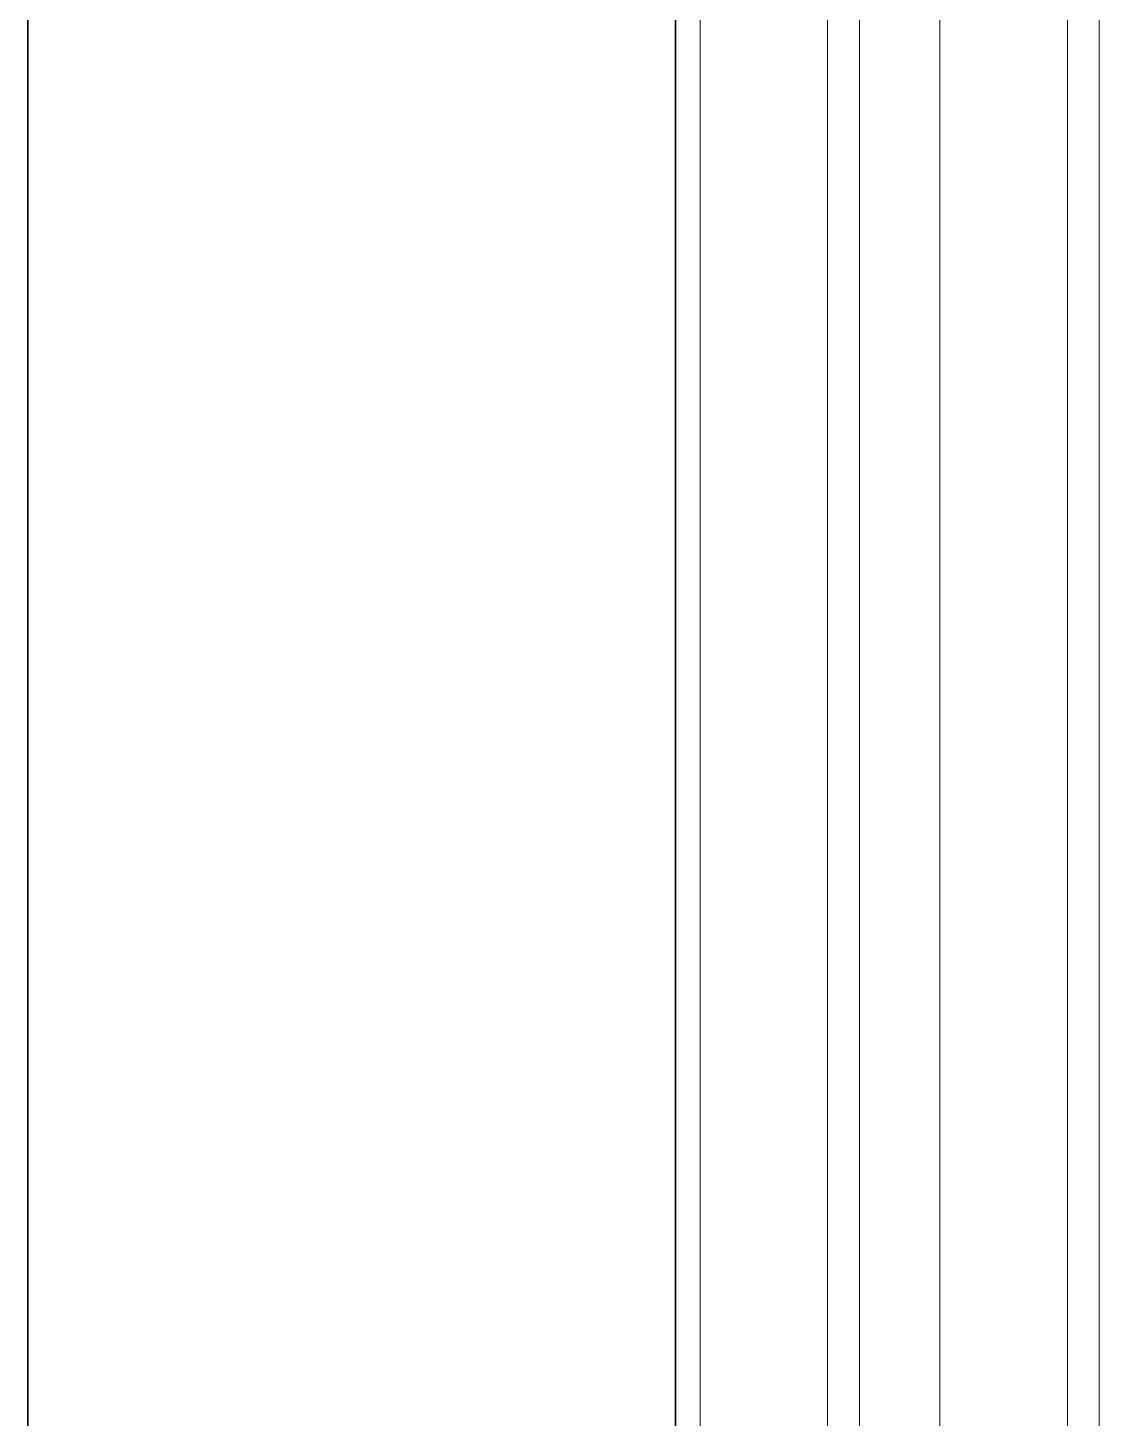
# Model space of a CAD drawing. Header units: millimetres. Extents: x 652554 to 1678317, y -308114 to 170803.
# Drawn here: x 746847.6 to 747015.6, y -95032.8 to -94814.8 of the extents above; entities that cross this region are included whole.
import ezdxf

# ---------------------------------------------------------------- set-up
doc = ezdxf.new("R2010")
doc.units = ezdxf.units.MM
doc.layers.add('A-GENM', color=7, linetype='Continuous', lineweight=9)
doc.layers.add('E-LITE-EQPM', color=7, linetype='Continuous', lineweight=35)

# ---------------------------------------------------------------- blocks, each defined once
blk = doc.blocks.new('GM_Louver Grill Vertical Z - Z Profile-12047552-2241-01 ENTRANCE 2 ENLARGED ELEVATION 1')
at = {"layer": 'A-GENM', "color": 7}
for p, q in [((-632187.62, 105750), (-632187.62, 108525)), ((-632167.62, 105750), (-632167.62, 108525)), ((-632162.62, 105750), (-632162.62, 108525))]:
    blk.add_line(p, q, dxfattribs=at)
blk = doc.blocks.new('ACM_L14 - LED Street Light Luminaire with Wide Light - PRA4-CB-8-V153-2241-01 ENTRANCE 2 ENLARGED ELEVATION 1')
at = {"layer": 'E-LITE-EQPM', "color": 7}
for p, q in [((-632668.98, 113220), (-632668.98, 101320)), ((-632567.38, 101320), (-632567.38, 113220))]:
    blk.add_line(p, q, dxfattribs=at)

msp = doc.modelspace()

# ---------------------------------------------------------------- block references
at = {"layer": 'A-GENM', "color": 7}
for p in [(1379140.624, -200931.019), (1379178.2163, -200931.019)]:
    msp.add_blockref('GM_Louver Grill Vertical Z - Z Profile-12047552-2241-01 ENTRANCE 2 ENLARGED ELEVATION 1', p, dxfattribs=at)
at = {"layer": 'E-LITE-EQPM', "color": 7}
msp.add_blockref('ACM_L14 - LED Street Light Luminaire with Wide Light - PRA4-CB-8-V153-2241-01 ENTRANCE 2 ENLARGED ELEVATION 1', (1379516.5465, -200931.019), dxfattribs=at)

doc.saveas('drawing.dxf')
